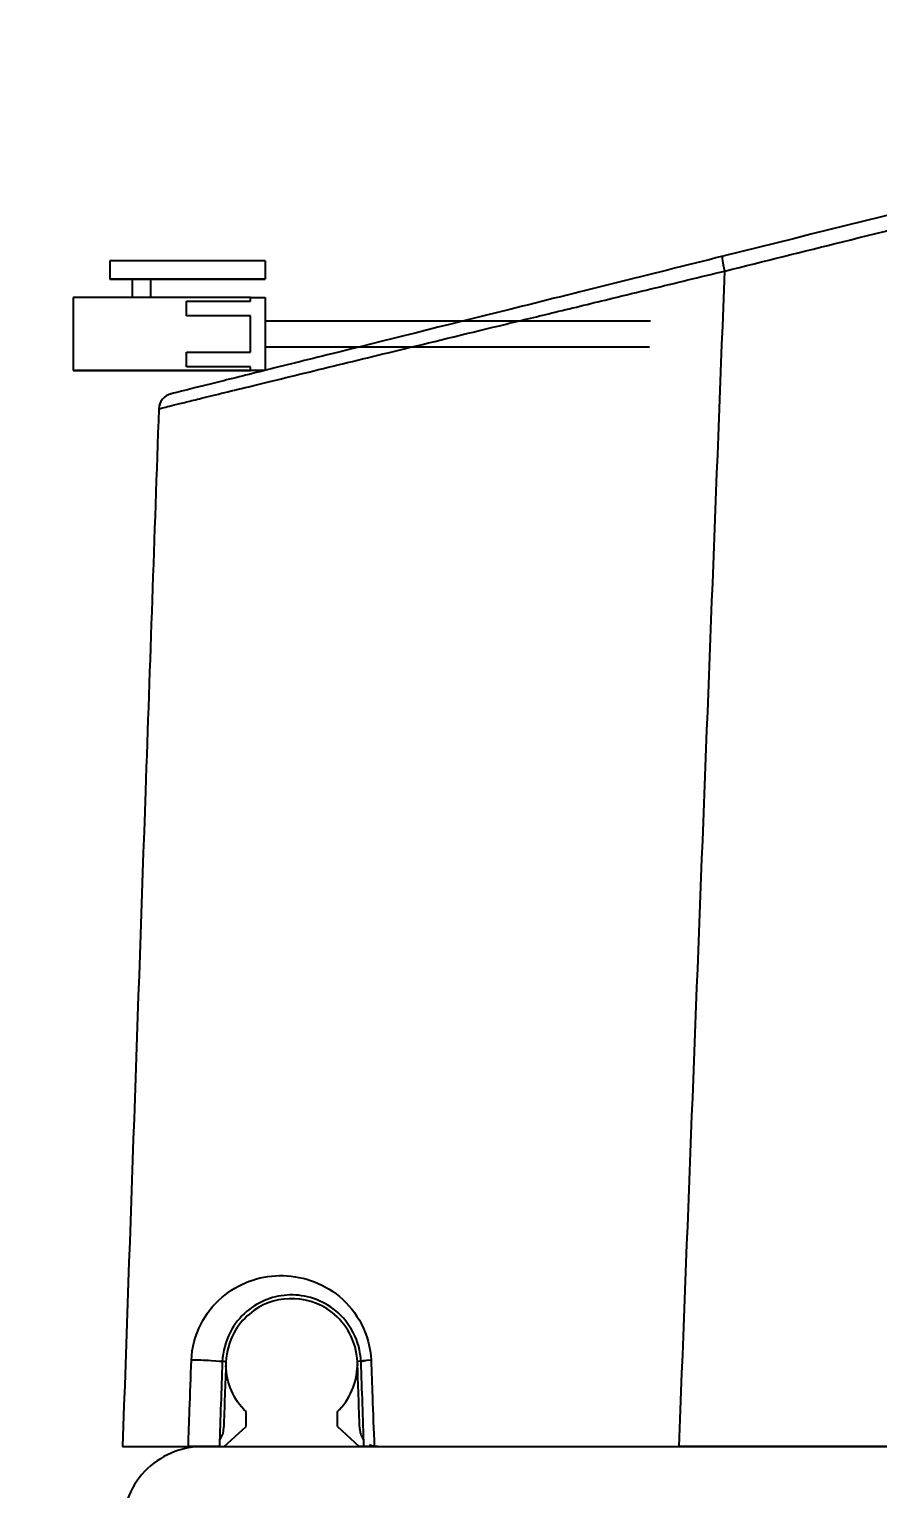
# Model space of a CAD drawing. Extents: x -2137 to 3740, y 68 to 2359.
# Drawn here: x -1518.4 to -1465.6, y 672.3 to 763.1 of the extents above; entities that cross this region are included whole.
import ezdxf

# ---------------------------------------------------------------- set-up
doc = ezdxf.new("R2010")
doc.units = 0
doc.header["$LTSCALE"] = 20
doc.header["$MEASUREMENT"] = 0
doc.layers.get('0').update_dxf_attribs({"linetype": 'CONTINUOUS'})
doc.layers.get('DEFPOINTS').update_dxf_attribs({"linetype": 'CONTINUOUS'})
doc.layers.add('1', color=7, linetype='CONTINUOUS')
doc.dimstyles.get("Standard").update_dxf_attribs({"dimtxt": 2.7, "dimasz": 2.5, "dimexe": 1.5, "dimexo": 1.5, "dimgap": 1.5, "dimtad": 1, "dimdec": 0, "dimlfac": 10, "dimzin": 0, "dimdsep": 46, "dimtxsty": 'Standard', "dimcen": 0, "dimclrt": 2, "dimadec": 0, "dimazin": 0, "dimtfac": 1, "dimtdec": 0, "dimtmove": 0, "dimatfit": 3, "dimfxl": 0, "dimtolj": 1, "dimtzin": 0, "dimarcsym": 0})

# ---------------------------------------------------------------- blocks, each defined once
blk = doc.blocks.new('*D10')
at = {"color": 3, "lineweight": -2}
for p, q in [((-1420.563, 804.156), (-1751.902, 804.156)), ((-1745.902, 780.156), (-1745.902, 581.518)), ((-1745.902, 318.903), (-1745.902, 533.518)), ((-1524.405, 294.903), (-1751.902, 294.903))]:
    blk.add_line(p, q, dxfattribs=at)
at = {"color": 3}
for points in [[(-1749.902, 780.156), (-1741.902, 780.156), (-1745.902, 804.156)], [(-1749.902, 318.903), (-1741.902, 318.903), (-1745.902, 294.903)]]:
    blk.add_solid(points, dxfattribs=at)
at = {"layer": 'DEFPOINTS', "color": 0}
for p in [(-1418.763, 804.156), (-1745.902, 294.903), (-1522.605, 294.903)]:
    blk.add_point(p, dxfattribs=at)
at = {"color": 2, "insert": (-1745.902, 557.518), "char_height": 24, "attachment_point": 5}
blk.add_mtext('\\A1;510', dxfattribs=at)
blk = doc.blocks.new('*D17')
at = {"color": 3, "lineweight": -2}
for p, q in [((-912.874, 686.908), (-912.874, 67.804)), ((-1522.605, 293.103), (-1522.605, 67.804)), ((-1498.605, 73.804), (-936.874, 73.804))]:
    blk.add_line(p, q, dxfattribs=at)
at = {"color": 3}
for points in [[(-1498.605, 77.804), (-1498.605, 69.804), (-1522.605, 73.804)], [(-936.874, 77.804), (-936.874, 69.804), (-912.874, 73.804)]]:
    blk.add_solid(points, dxfattribs=at)
at = {"layer": 'DEFPOINTS', "color": 0}
for p in [(-912.874, 688.708), (-1522.605, 294.903), (-912.874, 73.804)]:
    blk.add_point(p, dxfattribs=at)
at = {"color": 2, "insert": (-1217.74, 97.804), "char_height": 24, "attachment_point": 5}
blk.add_mtext('\\A1;610', dxfattribs=at)
blk = doc.blocks.new('A$C9bb48bae')
at = {"layer": '1', "color": 7, "linetype": 'Continuous'}
blk.add_line((597.483, 64.574), (597.441, 64.586), dxfattribs=at)
at = {"layer": '1', "color": 7, "linetype": 'Continuous', "extrusion": (0, 0, -1)}
blk.add_arc((-596.484, 64.539), 1, 104, 178, dxfattribs=at)
at = {"layer": '1', "color": 7, "linetype": 'Continuous'}
blk.add_ellipse((562.139, 73.102), major_axis=(0.242, 0.97), ratio=0.109772, start_param=4.793696, end_param=6.283185, dxfattribs=at)
for points in [[(527.267, 82.827), (538.996, 79.903), (550.708, 76.982), (562.381, 74.072)], [(565.109, 0), (564.159, 24.385), (563.21, 48.77), (562.265, 73.154)]]:
    blk.add_open_spline(points, degree=3, dxfattribs=at)
for points, knots in [([(562.265, 73.154), (559.826, 73.761), (554.626, 75.054), (546.32, 77.121), (537.032, 79.433), (530.507, 81.057), (527.082, 81.909)], [0, 0, 0, 0, 0.208474, 0.444593, 0.708427, 1, 1, 1, 1]), ([(562.381, 74.072), (567.005, 72.919), (571.508, 71.796), (579.762, 69.739), (583.557, 68.792), (588.292, 67.612), (589.734, 67.252), (592.211, 66.635), (593.263, 66.372), (595.842, 65.729), (596.727, 65.509), (596.726, 65.509)], [0, 0, 0, 0, 0.249972, 0.249972, 0.499943, 0.499943, 0.624929, 0.624929, 0.749915, 0.749915, 1, 1, 1, 1]), ([(597.441, 64.586), (597.426, 64.59), (597.36, 64.608), (597.087, 64.678), (596.553, 64.811), (595.803, 64.995), (594.391, 65.341), (591.794, 65.98), (587.494, 67.024), (582.152, 68.331), (577.143, 69.542), (572.709, 70.621), (569.685, 71.354), (566.166, 72.211), (563.807, 72.781), (562.265, 73.154)], [0, 0, 0, 0, 0.022719, 0.074198, 0.125789, 0.177344, 0.228719, 0.354526, 0.485514, 0.607642, 0.742273, 0.802542, 0.870756, 0.915519, 1, 1, 1, 1]), ([(597.483, 64.574), (597.76, 56.647), (598.037, 48.72), (598.789, 27.196), (599.263, 13.598), (599.738, 0)], [0, 0, 0, 0, 0.368266, 0.368266, 1, 1, 1, 1]), ([(531.981, 0), (538.801, 0), (545.52, 0), (556.512, 0), (560.874, 0), (565.109, 0)], [0, 0, 0, 0, 0.595329, 0.595329, 1, 1, 1, 1]), ([(599.738, 0), (599.738, 0), (598.881, 0), (595.501, 0), (593.028, 0), (583.556, 0), (574.684, 0), (565.109, 0)], [0, 0, 0, 0, 0.25, 0.25, 0.5, 0.5, 1, 1, 1, 1])]:
    blk.add_open_spline(points, degree=3, knots=knots, dxfattribs=at)

msp = doc.modelspace()

# ---------------------------------------------------------------- linework, layer by layer
msp.add_line((-1507.608, 674.903), (-924.636, 674.903))
msp.add_arc((-1507.608, 669.903), 5, 90, 183)
at = {"layer": '1', "color": 7, "linetype": 'Continuous'}
for p, q in [((-1503.74, 748.685), (-1513.399, 748.685)), ((-1513.399, 748.685), (-1513.399, 747.548)), ((-1503.74, 748.685), (-1503.74, 747.548)), ((-1503.74, 747.548), (-1513.399, 747.548)), ((-1513.399, 747.548), (-1503.74, 747.548)), ((-1513.399, 747.548), (-1513.399, 747.548)), ((-1512.011, 747.548), (-1512.011, 747.548)), ((-1510.875, 747.548), (-1512.011, 747.548)), ((-1512.011, 747.548), (-1512.011, 746.412)), ((-1510.875, 747.548), (-1510.875, 747.548)), ((-1510.875, 747.548), (-1510.875, 746.412)), ((-1503.74, 747.548), (-1503.74, 747.548)), ((-1515.672, 746.412), (-1515.672, 741.867)), ((-1504.649, 746.412), (-1515.672, 746.412)), ((-1508.626, 745.276), (-1508.626, 746.185)), ((-1508.626, 746.185), (-1504.649, 746.185)), ((-1504.649, 746.185), (-1504.649, 746.412)), ((-1504.649, 746.412), (-1503.74, 746.412)), ((-1503.74, 746.412), (-1503.74, 741.867)), ((-1504.649, 745.276), (-1508.626, 745.276)), ((-1504.649, 745.276), (-1508.626, 745.276)), ((-1508.626, 745.276), (-1508.626, 745.276)), ((-1504.649, 745.276), (-1504.649, 745.276)), ((-1504.649, 743.003), (-1504.649, 745.276)), ((-1491.374, 744.935), (-1503.74, 744.935)), ((-1479.75, 744.935), (-1503.74, 744.935)), ((-1503.74, 743.344), (-1497.755, 743.344)), ((-1503.74, 743.344), (-1479.811, 743.344)), ((-1508.626, 742.094), (-1508.626, 743.003)), ((-1508.626, 743.003), (-1504.649, 743.003)), ((-1504.649, 741.867), (-1515.672, 741.867)), ((-1515.672, 741.867), (-1504.649, 741.867)), ((-1515.672, 741.867), (-1515.672, 741.867)), ((-1504.649, 742.094), (-1508.626, 742.094)), ((-1508.626, 742.094), (-1508.626, 742.094)), ((-1504.649, 742.094), (-1508.626, 742.094)), ((-1504.649, 741.867), (-1504.649, 742.094)), ((-1504.649, 742.094), (-1504.649, 742.094)), ((-1503.74, 741.867), (-1504.649, 741.867)), ((-1504.649, 741.867), (-1504.649, 741.867)), ((-1503.74, 741.867), (-1504.649, 741.867)), ((-1504.649, 741.867), (-1504.649, 741.867)), ((-1503.74, 741.867), (-1503.74, 741.867)), ((-1506.176, 680.052), (-1506.174, 679.945)), ((-1497.992, 680.052), (-1497.994, 679.945)), ((-1504.925, 676.153), (-1504.925, 677.073)), ((-1499.243, 676.153), (-1499.243, 677.073)), ((-1506.288, 674.903), (-1504.925, 676.153)), ((-1499.243, 676.153), (-1497.879, 674.903)), ((-1506.519, 674.903), (-1506.288, 674.903)), ((-1497.649, 674.903), (-1497.879, 674.903)), ((-1496.715, 674.903), (-1496.882, 674.903))]:
    msp.add_line(p, q, dxfattribs=at)
at = {"layer": '1', "color": 7, "linetype": 'Continuous', "extrusion": (0, 0, -1)}
msp.add_arc((1502.084, 680.017), 4.091, 313.98296, 359, dxfattribs=at)
at = {"layer": '1', "color": 7, "linetype": 'Continuous'}
msp.add_arc((-1502.084, 680.017), 4.091, 313.98296, 359, dxfattribs=at)
for centre, major_axis, ratio, start_param, end_param in [((-1507.535, 680.207), (1.136, -0.04), 0.048113, 0, 2.343004), ((-1507.308, 680.199), (-1.136, 0.04), 0.048113, 3.141593, 3.756697), ((-1496.86, 680.199), (1.136, 0.04), 0.088246, 2.091982, 3.141593), ((-1496.633, 680.207), (-1.136, -0.04), 0.083137, 5.176659, 6.283185)]:
    msp.add_ellipse(centre, major_axis=major_axis, ratio=ratio, start_param=start_param, end_param=end_param, dxfattribs=at)
for points, knots in [([(-1508.326, 680.274), (-1508.27, 681.882), (-1507.46, 683.301), (-1505.392, 685.07), (-1504.141, 685.513), (-1501.56, 685.563), (-1500.205, 685.145), (-1498.013, 683.324), (-1497.203, 681.877), (-1497.144, 680.274)], [0, 0, 0, 0, 0.25, 0.25, 0.5, 0.5, 0.75, 0.75, 1, 1, 1, 1]), ([(-1497.768, 680.167), (-1497.814, 681.487), (-1498.483, 682.646), (-1500.198, 684.057), (-1501.228, 684.359), (-1503.168, 684.308), (-1504.1, 683.975), (-1505.288, 682.958), (-1505.644, 682.533), (-1506.192, 681.474), (-1506.376, 680.83), (-1506.399, 680.167)], [0, 0, 0, 0, 0.25, 0.25, 0.5, 0.5, 0.75, 0.75, 0.875, 0.875, 1, 1, 1, 1]), ([(-1497.996, 680.159), (-1498.042, 681.477), (-1498.734, 682.591), (-1500.396, 683.89), (-1501.355, 684.14), (-1503.14, 684.069), (-1503.987, 683.762), (-1505.084, 682.839), (-1505.418, 682.454), (-1505.957, 681.453), (-1506.149, 680.822), (-1506.172, 680.159)], [0, 0, 0, 0, 0.25, 0.25, 0.5, 0.5, 0.75, 0.75, 0.875, 0.875, 1, 1, 1, 1]), ([(-1508.514, 674.903), (-1508.487, 675.659), (-1508.461, 676.416), (-1508.398, 678.206), (-1508.362, 679.24), (-1508.326, 680.274)], [0, 0, 0, 0, 0.422415, 0.422415, 1, 1, 1, 1]), ([(-1497.144, 680.274), (-1497.116, 679.519), (-1497.089, 678.765), (-1497.023, 676.975), (-1496.985, 675.939), (-1496.947, 674.903)], [0, 0, 0, 0, 0.421409, 0.421409, 1, 1, 1, 1]), ([(-1506.553, 675.346), (-1506.472, 675.451), (-1506.414, 675.565), (-1506.341, 675.783), (-1506.322, 675.889), (-1506.318, 675.996), (-1506.318, 675.998), (-1506.318, 676)], [0, 0, 0, 0, 0.528646, 0.528646, 0.992719, 0.992719, 1, 1, 1, 1]), ([(-1497.85, 676), (-1497.85, 675.998), (-1497.85, 675.997), (-1497.846, 675.885), (-1497.826, 675.776), (-1497.751, 675.559), (-1497.694, 675.45), (-1497.617, 675.349)], [0, 0, 0, 0, 0.007195, 0.007195, 0.4909, 0.4909, 1, 1, 1, 1]), ([(-1506.583, 674.903), (-1506.583, 674.903), (-1506.605, 674.903), (-1506.69, 674.903), (-1506.753, 674.903), (-1506.913, 674.903), (-1507.011, 674.903), (-1507.227, 674.903), (-1507.349, 674.903), (-1507.597, 674.903), (-1507.728, 674.903), (-1507.981, 674.903), (-1508.107, 674.903), (-1508.328, 674.903), (-1508.428, 674.903), (-1508.514, 674.903)], [0, 0, 0, 0, 0.144266, 0.144266, 0.288524, 0.288524, 0.432883, 0.432883, 0.577226, 0.577226, 0.721399, 0.721399, 0.865322, 0.865322, 1, 1, 1, 1]), ([(-1496.947, 674.903), (-1497.062, 674.903), (-1497.168, 674.903), (-1497.347, 674.903), (-1497.422, 674.903), (-1497.531, 674.903), (-1497.566, 674.903), (-1497.583, 674.903), (-1497.585, 674.903), (-1497.585, 674.903)], [0, 0, 0, 0, 0.30353, 0.30353, 0.607015, 0.607015, 0.911106, 0.911106, 1, 1, 1, 1]), ([(-1497.235, 675.029), (-1497.106, 674.962), (-1496.963, 674.921), (-1496.784, 674.905), (-1496.749, 674.903), (-1496.715, 674.903)], [0, 0, 0, 0, 0.808611, 0.808611, 1, 1, 1, 1])]:
    msp.add_open_spline(points, degree=3, knots=knots, dxfattribs=at)
for points in [[(-1506.399, 680.167), (-1506.461, 678.413), (-1506.522, 676.658), (-1506.583, 674.903)], [(-1506.172, 680.159), (-1506.221, 678.773), (-1506.269, 677.386), (-1506.318, 676)], [(-1497.85, 676), (-1497.899, 677.386), (-1497.947, 678.773), (-1497.996, 680.159)], [(-1497.585, 674.903), (-1497.646, 676.658), (-1497.707, 678.413), (-1497.768, 680.167)]]:
    msp.add_open_spline(points, degree=3, dxfattribs=at)

# ---------------------------------------------------------------- block references
at = {"xscale": -1}
msp.add_blockref('A$C9bb48bae', (-912.869, 674.903), dxfattribs=at)

# ---------------------------------------------------------------- dimensions: what is measured, and where the dimension line sits
dim = msp.add_linear_dim(base=(-1745.902, 294.903), p1=(-1418.763, 804.156), p2=(-1522.605, 294.903), angle=90, text='510', dimstyle='Standard', override={"dimscale": 1.2, "dimtxt": 20, "dimasz": 20, "dimexe": 5, "dimgap": 10, "dimtih": 1, "dimtoh": 1, "dimlfac": 1, "dimzin": 12, "dimclrd": 3, "dimclre": 3, "dimazin": 2, "dimarcsym": 1})
dim.commit()
dim.dimension.update_dxf_attribs({"geometry": '*D10', "text_midpoint": (-1745.902, 557.518), "dimtype": 160})
dim = msp.add_linear_dim(base=(-912.874, 73.804), p1=(-1522.605, 294.903), p2=(-912.874, 688.708), dimstyle='Standard', override={"dimscale": 1.2, "dimtxt": 20, "dimasz": 20, "dimexe": 5, "dimgap": 10, "dimtoh": 1, "dimlfac": 1, "dimzin": 12, "dimclrd": 3, "dimclre": 3, "dimazin": 2, "dimarcsym": 1})
dim.commit()
dim.dimension.update_dxf_attribs({"geometry": '*D17', "text_midpoint": (-1217.74, 73.804), "dimtype": 160})

doc.saveas('drawing.dxf')
